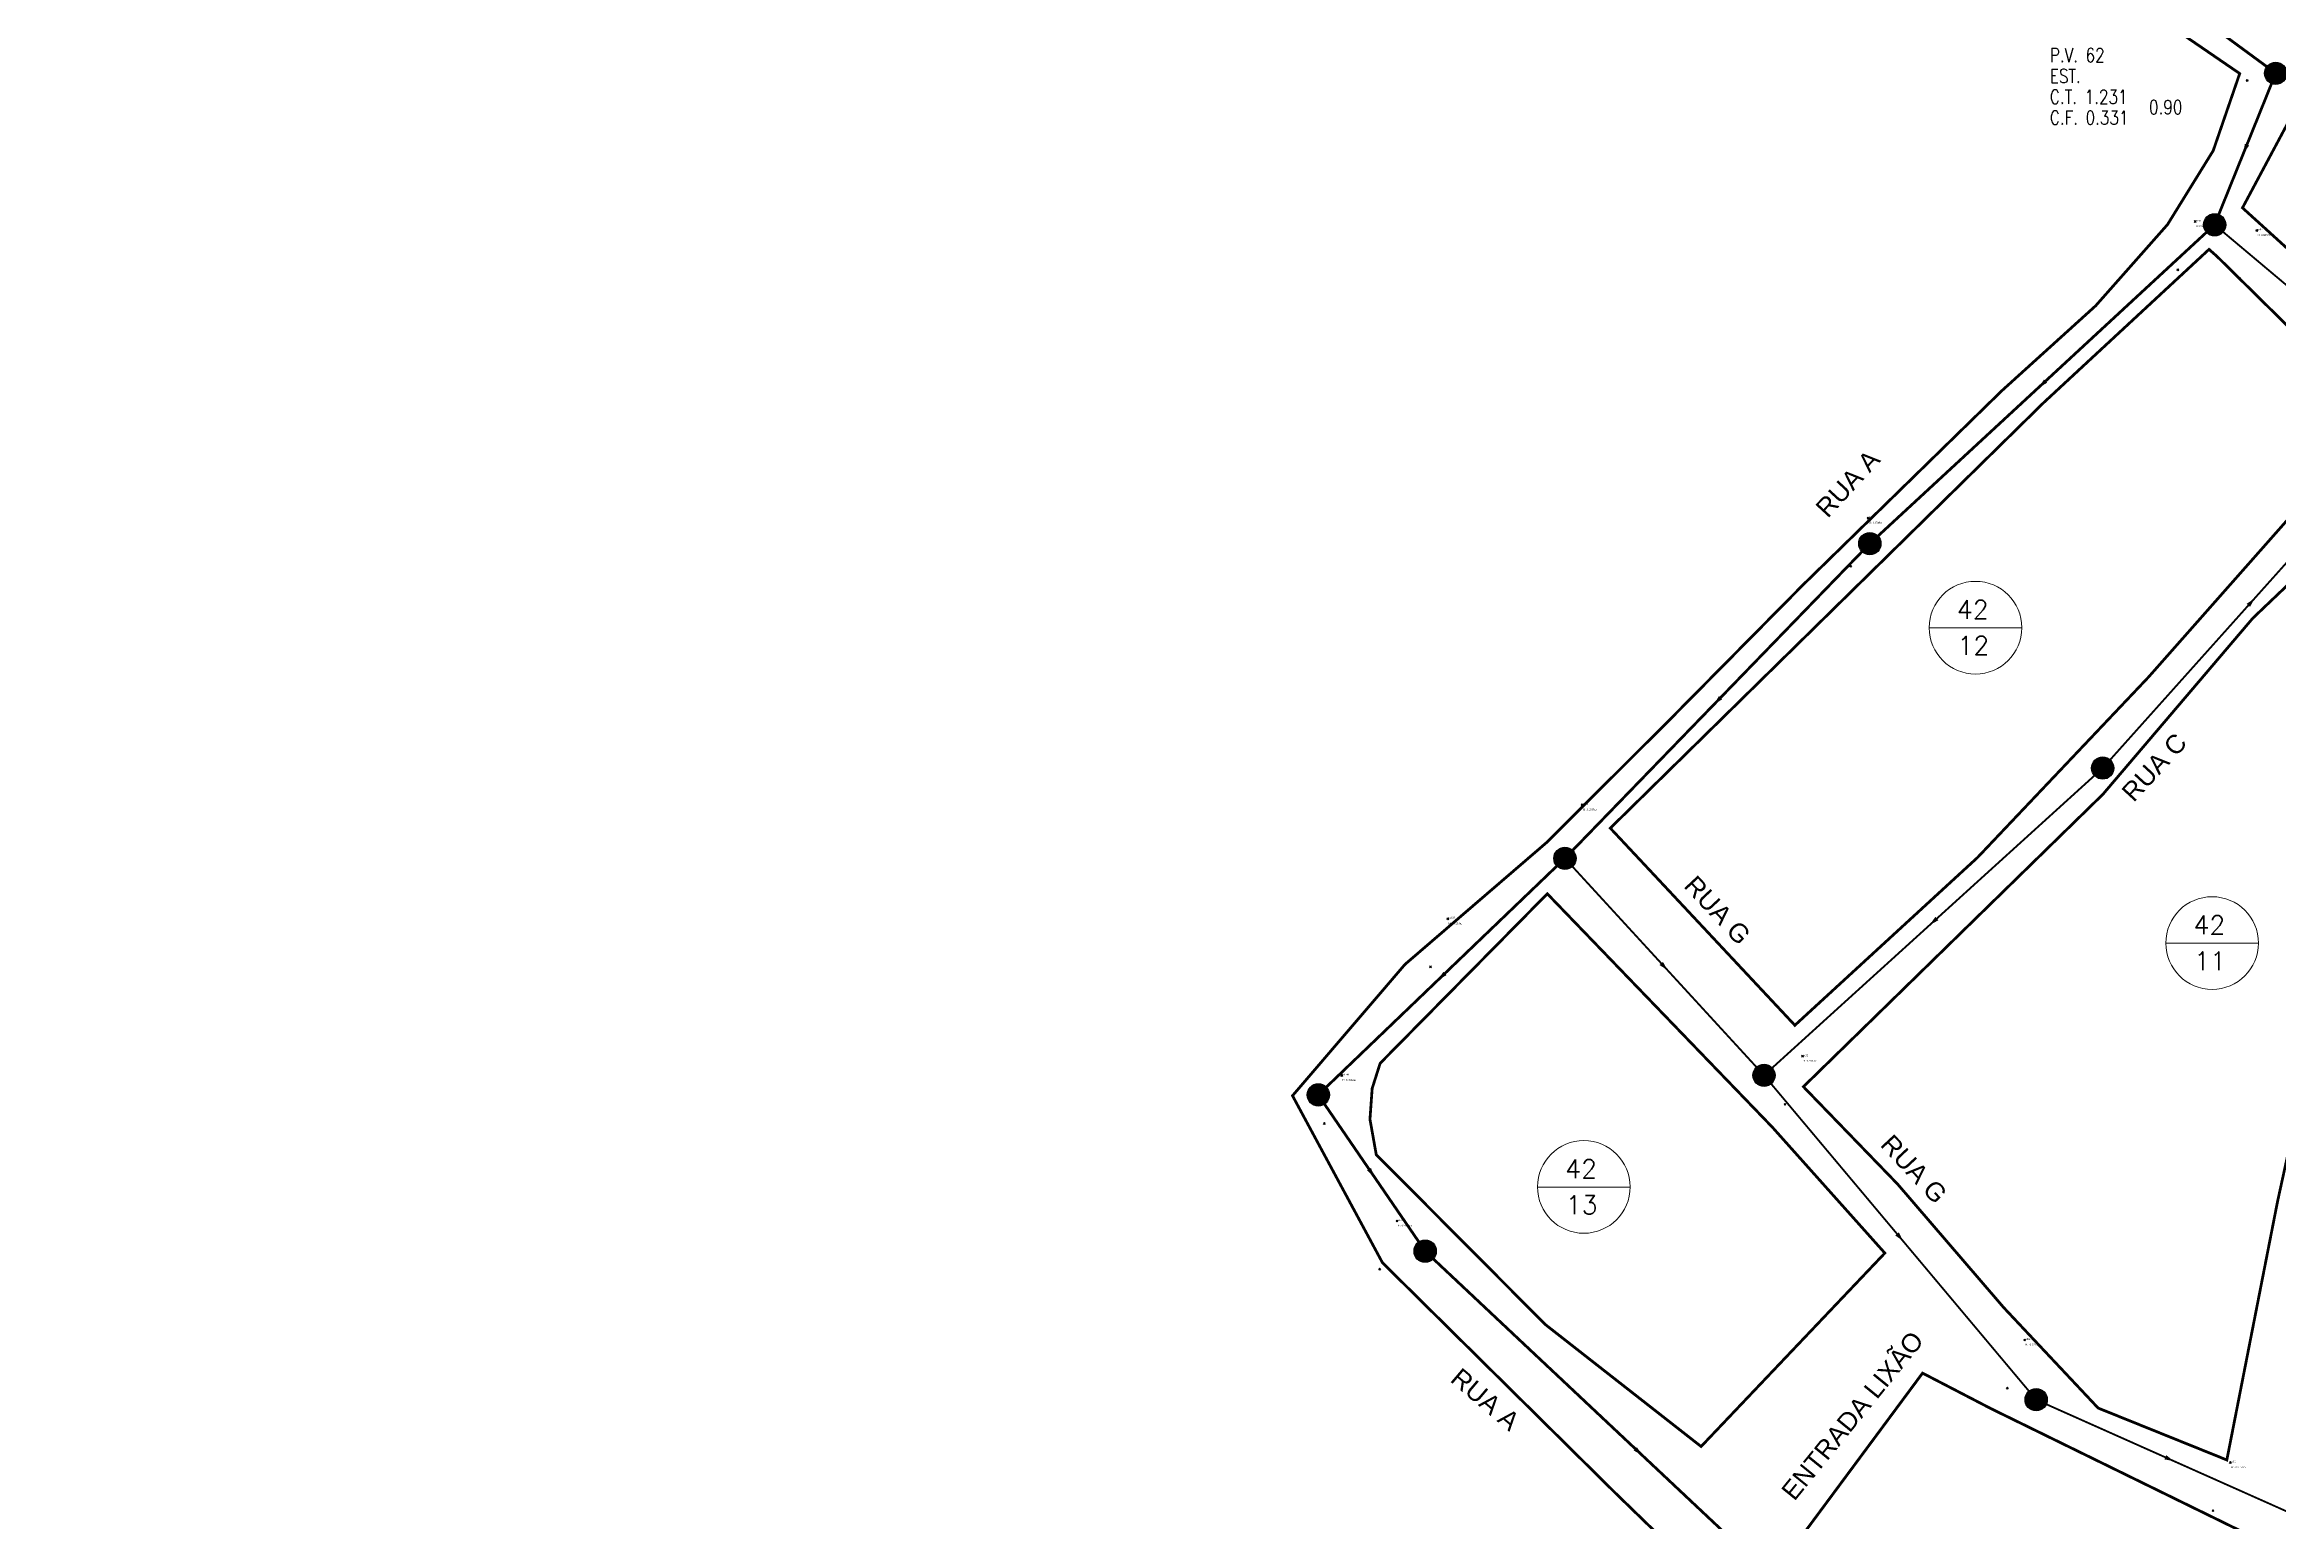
# Model space of a CAD drawing. Extents: x -44 to 717176, y -20 to 14707758.
# Drawn here: x 357888.4 to 358129.6, y 7353618.4 to 7353777.8 of the extents above; entities that cross this region are included whole.
import ezdxf
from ezdxf.enums import TextEntityAlignment as Align

# ---------------------------------------------------------------- set-up
doc = ezdxf.new("R2010")
doc.units = 0
doc.header["$PDMODE"] = 3
doc.header["$PDSIZE"] = 0.1
for name, color, linetype in [('0-quadras', 5, 'Continuous'), ('A_Alerta', 2, 'Continuous'), ('Heights', 7, 'Continuous'), ('PONTOS-CAIXAS_U', 1, 'Continuous'), ('PS_IND_FLUXO', 3, 'Continuous'), ('PS_PONTOS_IDENTIFICACAO_TXT', 7, 'Continuous'), ('Survey.td2', 7, 'Continuous'), ('Survey.td2_Mark', 7, 'Continuous'), ('TEXTO', 7, 'Continuous'), ('TUBO_PVC', 1, 'Continuous')]:
    doc.layers.add(name, color=color, linetype=linetype)
doc.layers.add('COTAS', color=7, linetype='Continuous', lineweight=9)
doc.styles.add('CARIMBO', font='arial.ttf', dxfattribs={"height": 2})
doc.styles.add('ROMANS', font='ROMANS.shx', dxfattribs={"height": 2})
doc.styles.add('SABESP', font='ROMANS.shx', dxfattribs={"height": 2})
doc.styles.get("Standard").update_dxf_attribs({"font": 'times.ttf'})

# ---------------------------------------------------------------- blocks, each defined once
blk = doc.blocks.new('*U790', base_point=(9690.446, 9362.01))
at = {"const_width": 0.24, "flags": 128}
blk.add_lwpolyline([(9690.326, 9362.01, 1), (9690.566, 9362.01, 1)], format="xyb", close=True, dxfattribs=at)
blk.add_circle((9690.446, 9362.01), 0.24)
blk = doc.blocks.new('*U791', base_point=(9690.446, 9362.01))
at = {"const_width": 0.24, "flags": 128}
blk.add_lwpolyline([(9690.326, 9362.01, 1), (9690.566, 9362.01, 1)], format="xyb", close=True, dxfattribs=at)
blk.add_circle((9690.446, 9362.01), 0.24)
blk = doc.blocks.new('*U792', base_point=(9690.446, 9362.01))
at = {"const_width": 0.24, "flags": 128}
blk.add_lwpolyline([(9690.326, 9362.01, 1), (9690.566, 9362.01, 1)], format="xyb", close=True, dxfattribs=at)
blk.add_circle((9690.446, 9362.01), 0.24)
blk = doc.blocks.new('*U793', base_point=(9690.446, 9362.01))
at = {"const_width": 0.24, "flags": 128}
blk.add_lwpolyline([(9690.326, 9362.01, 1), (9690.566, 9362.01, 1)], format="xyb", close=True, dxfattribs=at)
blk.add_circle((9690.446, 9362.01), 0.24)
blk = doc.blocks.new('*U794', base_point=(9690.446, 9362.01))
at = {"const_width": 0.24, "flags": 128}
blk.add_lwpolyline([(9690.326, 9362.01, 1), (9690.566, 9362.01, 1)], format="xyb", close=True, dxfattribs=at)
blk.add_circle((9690.446, 9362.01), 0.24)
blk = doc.blocks.new('*U795', base_point=(9690.446, 9362.01))
at = {"const_width": 0.24, "flags": 128}
blk.add_lwpolyline([(9690.326, 9362.01, 1), (9690.566, 9362.01, 1)], format="xyb", close=True, dxfattribs=at)
blk.add_circle((9690.446, 9362.01), 0.24)
blk = doc.blocks.new('*U802', base_point=(9690.446, 9362.01))
at = {"const_width": 0.24, "flags": 128}
blk.add_lwpolyline([(9690.326, 9362.01, 1), (9690.566, 9362.01, 1)], format="xyb", close=True, dxfattribs=at)
blk.add_circle((9690.446, 9362.01), 0.24)
blk = doc.blocks.new('*U803', base_point=(9690.446, 9362.01))
at = {"const_width": 0.24, "flags": 128}
blk.add_lwpolyline([(9690.326, 9362.01, 1), (9690.566, 9362.01, 1)], format="xyb", close=True, dxfattribs=at)
blk.add_circle((9690.446, 9362.01), 0.24)
blk = doc.blocks.new('*U835', base_point=(9690.446, 9362.01))
at = {"const_width": 0.24, "flags": 128}
blk.add_lwpolyline([(9690.326, 9362.01, 1), (9690.566, 9362.01, 1)], format="xyb", close=True, dxfattribs=at)
blk.add_circle((9690.446, 9362.01), 0.24)

msp = doc.modelspace()

# ---------------------------------------------------------------- linework, layer by layer
at = {"layer": '0-quadras', "const_width": 0.3}
for points in [[(357829.23, 7353811.07), (357911.56, 7353808.35), (357943.86, 7353807.87), (358004.71, 7353816.21), (358037.68, 7353819.09), (358052.74, 7353814.07), (358068.11, 7353805.83), (358080.71, 7353799.35), (358093.64, 7353793.58), (358110.84, 7353784.66), (358125.35, 7353774.73), (358122.49, 7353766.41), (358117.56, 7353758.44), (358109.8, 7353749.67), (358099.66, 7353740.49), (358078.21, 7353719.55), (358064.02, 7353705.2), (358050.59, 7353691.8), (358035.26, 7353678.61), (358023.12, 7353664.44), (358032.83, 7353646.42), (358058.01, 7353621.53), (358077.18, 7353602.94)], [(358189.65, 7353728.96), (358203.15, 7353740.88), (358187.16, 7353758.48), (358177, 7353767.88), (358170.56, 7353775.27), (358171.18, 7353776.33), (358166.62, 7353780.32), (358168.06, 7353782.59), (358144.74, 7353799.08), (358141.76, 7353791.88), (358133.13, 7353774.24), (358125.65, 7353760.24), (358145.72, 7353742.02), (358148.94, 7353739.49), (358174.57, 7353714.42)], [(358122.9, 7353755), (358140.34, 7353737.81), (358135.04, 7353731.71), (358115.51, 7353709.61), (358097.06, 7353690.15), (358077.34, 7353672.04), (358057.42, 7353693.31), (358085.1, 7353720.48), (358104.17, 7353739.2), (358122.04, 7353755.76), (358122.9, 7353755)]]:
    msp.add_lwpolyline(points, dxfattribs=at)
for points in [[(358078.26, 7353665.41), (358110.59, 7353696.97), (358126.77, 7353715.97), (358147.32, 7353735.55), (358167.83, 7353712.09), (358148.39, 7353689.64), (358132.06, 7353665.04), (358129.44, 7353653.06), (358123.96, 7353625.14), (358110.07, 7353630.74), (358099.89, 7353641.57), (358088.42, 7353654.91)], [(358050.62, 7353686.23), (358032.58, 7353667.94), (358031.72, 7353665.23), (358031.48, 7353661.9), (358032.16, 7353658.08), (358050.41, 7353639.75), (358067.22, 7353626.59), (358087.05, 7353647.46), (358074.92, 7353661.03)], [(358098.52, 7353630.67), (358126.26, 7353617.09), (358123.71, 7353609.18), (358120.63, 7353595.81), (358117.55, 7353591.19), (358093.87, 7353602.78), (358077.39, 7353615.99), (358091.12, 7353634.51)]]:
    msp.add_lwpolyline(points, close=True, dxfattribs=at)
at = {"layer": 'COTAS', "ltscale": 4}
for p, q in [((358091.83, 7353714.94), (358101.83, 7353714.94)), ((358117.37, 7353680.9), (358127.37, 7353680.9)), ((358049.56, 7353654.59), (358059.56, 7353654.59))]:
    msp.add_line(p, q, dxfattribs=at)
at = {"layer": 'COTAS'}
for centre in [(358096.83, 7353714.94), (358122.37, 7353680.91), (358054.56, 7353654.6)]:
    msp.add_circle(centre, 5, dxfattribs=at)
at = {"layer": 'PS_IND_FLUXO'}
for points in [[(358126.13, 7353767.05, 0.5, 0, 0), (358125.75, 7353766.12, 0, 0, 0)], [(358104.4, 7353741.55, 0.5, 0, 0), (358103.67, 7353740.87, 0, 0, 0)], [(358126.28, 7353717.35, 0.5, 0, 0), (358126.95, 7353718.09, 0, 0, 0)], [(358069.32, 7353707.39, 0.5, 0, 0), (358068.62, 7353706.67, 0, 0, 0)], [(358092.66, 7353683.55, 0.5, 0, 0), (358091.91, 7353682.88, 0, 0, 0)], [(358039.57, 7353677.63, 0.5, 0, 0), (358038.85, 7353676.94, 0, 0, 0)], [(358062.92, 7353678.71, 0.5, 0, 0), (358063.6, 7353677.98, 0, 0, 0)], [(358031.38, 7353656.51, 0.5, 0, 0), (358031.95, 7353655.68, 0, 0, 0)], [(358088.37, 7353649.52, 0.5, 0, 0), (358089.02, 7353648.76, 0, 0, 0)], [(358060.12, 7353626.34, 0.5, 0, 0), (358060.85, 7353625.65, 0, 0, 0)], [(358117.32, 7353625.43, 0.5, 0, 0), (358118.23, 7353625.02, 0, 0, 0)]]:
    msp.add_lwpolyline(points, format="xyseb", dxfattribs=at)
at = {"layer": 'Survey.td2'}
for p in [(358126.15, 7353773.99, 1.09), (358120.55, 7353758.77, 0.93), (358127.2, 7353757.81, 0.69), (358118.67, 7353753.57, 0.93), (358125.32, 7353752.61, 0.69), (358085.24, 7353726.77, 1.17), (358083.36, 7353721.57, 1.17), (358054.39, 7353695.85, 1.15), (358052.52, 7353690.65, 1.15), (358039.88, 7353683.55, 0.62), (358038.01, 7353678.35, 0.62), (358078.16, 7353668.7, 0.4), (358028.43, 7353666.63, 0.1), (358076.28, 7353663.51, 0.4), (358026.56, 7353661.44, 0.1), (358034.4, 7353650.93, -0.09), (358032.53, 7353645.73, -0.09), (358102.14, 7353638.09, -0.57), (358100.27, 7353632.89, -0.57), (358124.33, 7353624.86, -0.73), (358122.46, 7353619.67, -0.73)]:
    msp.add_point(p, dxfattribs=at)
at = {"layer": 'TUBO_PVC'}
for points, const_width in [([(358109.7, 7353789.12), (358128.28, 7353775.47)], 0.3), ([(358123.09, 7353759.53), (358128.79, 7353773.65)], 0.3), ([(358121.76, 7353757.6), (358086.31, 7353724.83)], 0.3), ([(358123.56, 7353757.64), (358145.8, 7353738.96)], 0.2), ([(358141.87, 7353734.76), (358111.36, 7353700.68)], 0.2), ([(358084.59, 7353723.15), (358053.35, 7353690.91)], 0.3), ([(358109.67, 7353698.98), (358074.9, 7353667.45)], 0.2), ([(358051.65, 7353689.22), (358026.76, 7353665.36)], 0.3), ([(358053.33, 7353689.17), (358073.2, 7353667.52)], 0.2), ([(358074.78, 7353665.72), (358102.61, 7353632.56)], 0.2), ([(358026.57, 7353663.54), (358036.76, 7353648.66)], 0.3), ([(358038.31, 7353646.84), (358082.67, 7353605.15)], 0.3), ([(358104.48, 7353631.15), (358131.07, 7353619.3)], 0.2)]:
    msp.add_lwpolyline(points, dxfattribs=dict(at, const_width=const_width))

# ---------------------------------------------------------------- block references
at = {"layer": 'PONTOS-CAIXAS_U', "xscale": 5, "yscale": 5, "zscale": 5}
for name, p in [('*U795', (358129.24, 7353774.76)), ('*U794', (358122.64, 7353758.41)), ('*U793', (358085.43, 7353724.01)), ('*U835', (358110.56, 7353699.79)), ('*U792', (358052.52, 7353690.05)), ('*U791', (358025.9, 7353664.53)), ('*U803', (358074.01, 7353666.64)), ('*U790', (358037.44, 7353647.67)), ('*U802', (358103.38, 7353631.64))]:
    msp.add_blockref(name, p, dxfattribs=at)

# ---------------------------------------------------------------- texts
at = {"layer": 'A_Alerta', "color": 0, "style": 'CARIMBO'}
for s, rotation, p in [('RUA A', 47.3306, (358083.04, 7353730.49)), ('RUA C', 47.3306, (358116.12, 7353699.89)), ('RUA G', 313.0697, (358069, 7353684.46)), ('RUA G', 313.0697, (358090.2, 7353656.53)), ('ENTRADA LIXÃO', 50.9346, (358083.55, 7353629.93)), ('RUA A', 319.6862, (358043.93, 7353631.68))]:
    msp.add_text(s, height=2, rotation=rotation, dxfattribs=at).set_placement(p, align=Align.MIDDLE_CENTER)
at = {"layer": 'Heights', "color": 24}
for s, p in [(' H: 0.9302m', (358120.55, 7353758.17, 0.93)), (' H: 0.6867m', (358127.2, 7353757.21, 0.69)), (' H: 1.1749m', (358085.24, 7353726.17, 1.17)), (' H: 1.1514m', (358054.39, 7353695.25, 1.15)), (' H: 0.6214m', (358039.88, 7353682.95, 0.62)), (' H: 0.3967m', (358078.16, 7353668.1, 0.4)), (' H: 0.0982m', (358028.43, 7353666.03, 0.1)), (' H: -0.0918m', (358034.4, 7353650.33, -0.09)), (' H: -0.5712m', (358102.14, 7353637.49, -0.57)), (' H: -0.7253m', (358124.33, 7353624.26, -0.73))]:
    msp.add_text(s, height=0.2, dxfattribs=at).set_placement(p)
at = {"layer": 'PS_PONTOS_IDENTIFICACAO_TXT', "style": 'ROMANS', "width": 0.8}
for s, p in [('P.V. 62', (358104.86, 7353775.97)), ('EST. ', (358104.86, 7353773.72)), ('C.T. 1.231', (358104.86, 7353771.47)), ('0.90', (358115.56, 7353770.34)), ('C.F. 0.331', (358104.86, 7353769.22))]:
    msp.add_text(s, height=1.5, dxfattribs=at).set_placement(p)
at = {"layer": 'Survey.td2_Mark'}
for s, p in [(' pt56', (358120.55, 7353758.77, 0.93)), (' pt47', (358127.2, 7353757.81, 0.69)), (' pt55', (358085.24, 7353726.77, 1.17)), (' pt54', (358054.39, 7353695.85, 1.15)), (' pt103', (358039.88, 7353683.55, 0.62)), (' pt53', (358078.16, 7353668.7, 0.4)), (' pt104', (358028.43, 7353666.63, 0.1)), (' pt105', (358034.4, 7353650.93, -0.09)), (' pt52', (358102.14, 7353638.09, -0.57)), (' pt51', (358124.33, 7353624.86, -0.73))]:
    msp.add_text(s, height=0.2, dxfattribs=at).set_placement(p)
at = {"layer": 'TEXTO', "style": 'SABESP'}
for s, p in [('42', (358096.54, 7353715.9)), ('12', (358096.6, 7353712.02)), ('42', (358122.08, 7353681.87)), ('11', (358122.14, 7353677.98)), ('42', (358054.27, 7353655.55)), ('13', (358054.33, 7353651.67))]:
    msp.add_text(s, height=2, dxfattribs=at).set_placement(p, align=Align.CENTER)

doc.saveas('drawing.dxf')
